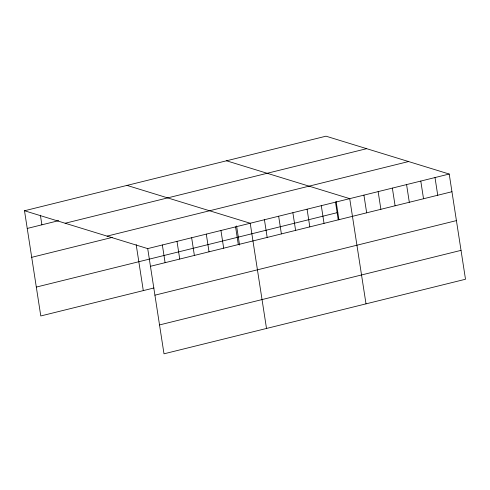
<?xml version="1.0" encoding="UTF-8"?>
<svg xmlns="http://www.w3.org/2000/svg" width="490" height="490" viewBox="0 0 490 490"><rect width="100%" height="100%" fill="white"/><g stroke="black" fill="none" stroke-linecap="round" stroke-linejoin="round"><path stroke-width="0.73" d="M24.5 210.755L326.003 136.183L449.214 174.042L465.5 279.245L163.997 353.817L147.71 248.608L24.5 210.755L40.786 315.958L153.958 287.973M27.238 228.444L58.72 220.653M65.158 223.25L366.661 148.678M107.053 236.119L408.556 161.547M31.709 257.324L112.253 237.405M147.71 248.608L449.214 174.042M36.315 287.079L337.818 212.507M150.448 266.297L451.952 191.725M154.92 295.176L456.423 220.604M159.532 324.931L461.029 250.359M226.503 160.793L349.719 198.646L366.005 303.849M127.008 185.404L250.225 223.256L266.511 328.459M434.998 177.558L437.735 195.24M420.788 181.067L423.525 198.756M406.571 184.583L409.309 202.272M392.361 188.099L395.099 205.788M378.145 191.614L380.883 209.304M363.929 195.13L366.667 212.819M336.091 201.353L338.933 219.728M335.503 202.162L338.241 219.851M321.293 205.678L324.031 223.367M307.077 209.193L309.815 226.876M292.867 212.709L295.605 230.392M278.651 216.225L281.389 233.908M264.435 219.74L267.173 237.423M236.59 225.957L239.549 245.061M235.58 226.876L238.318 244.565M220.935 230.502L223.673 248.185M206.29 234.122L209.028 251.805M191.645 237.742L194.383 255.431M177 241.368L179.738 259.051M162.355 244.988L165.093 262.671M136.177 244.614L143.294 290.607M40.401 215.239L41.883 224.818"/></g></svg>
